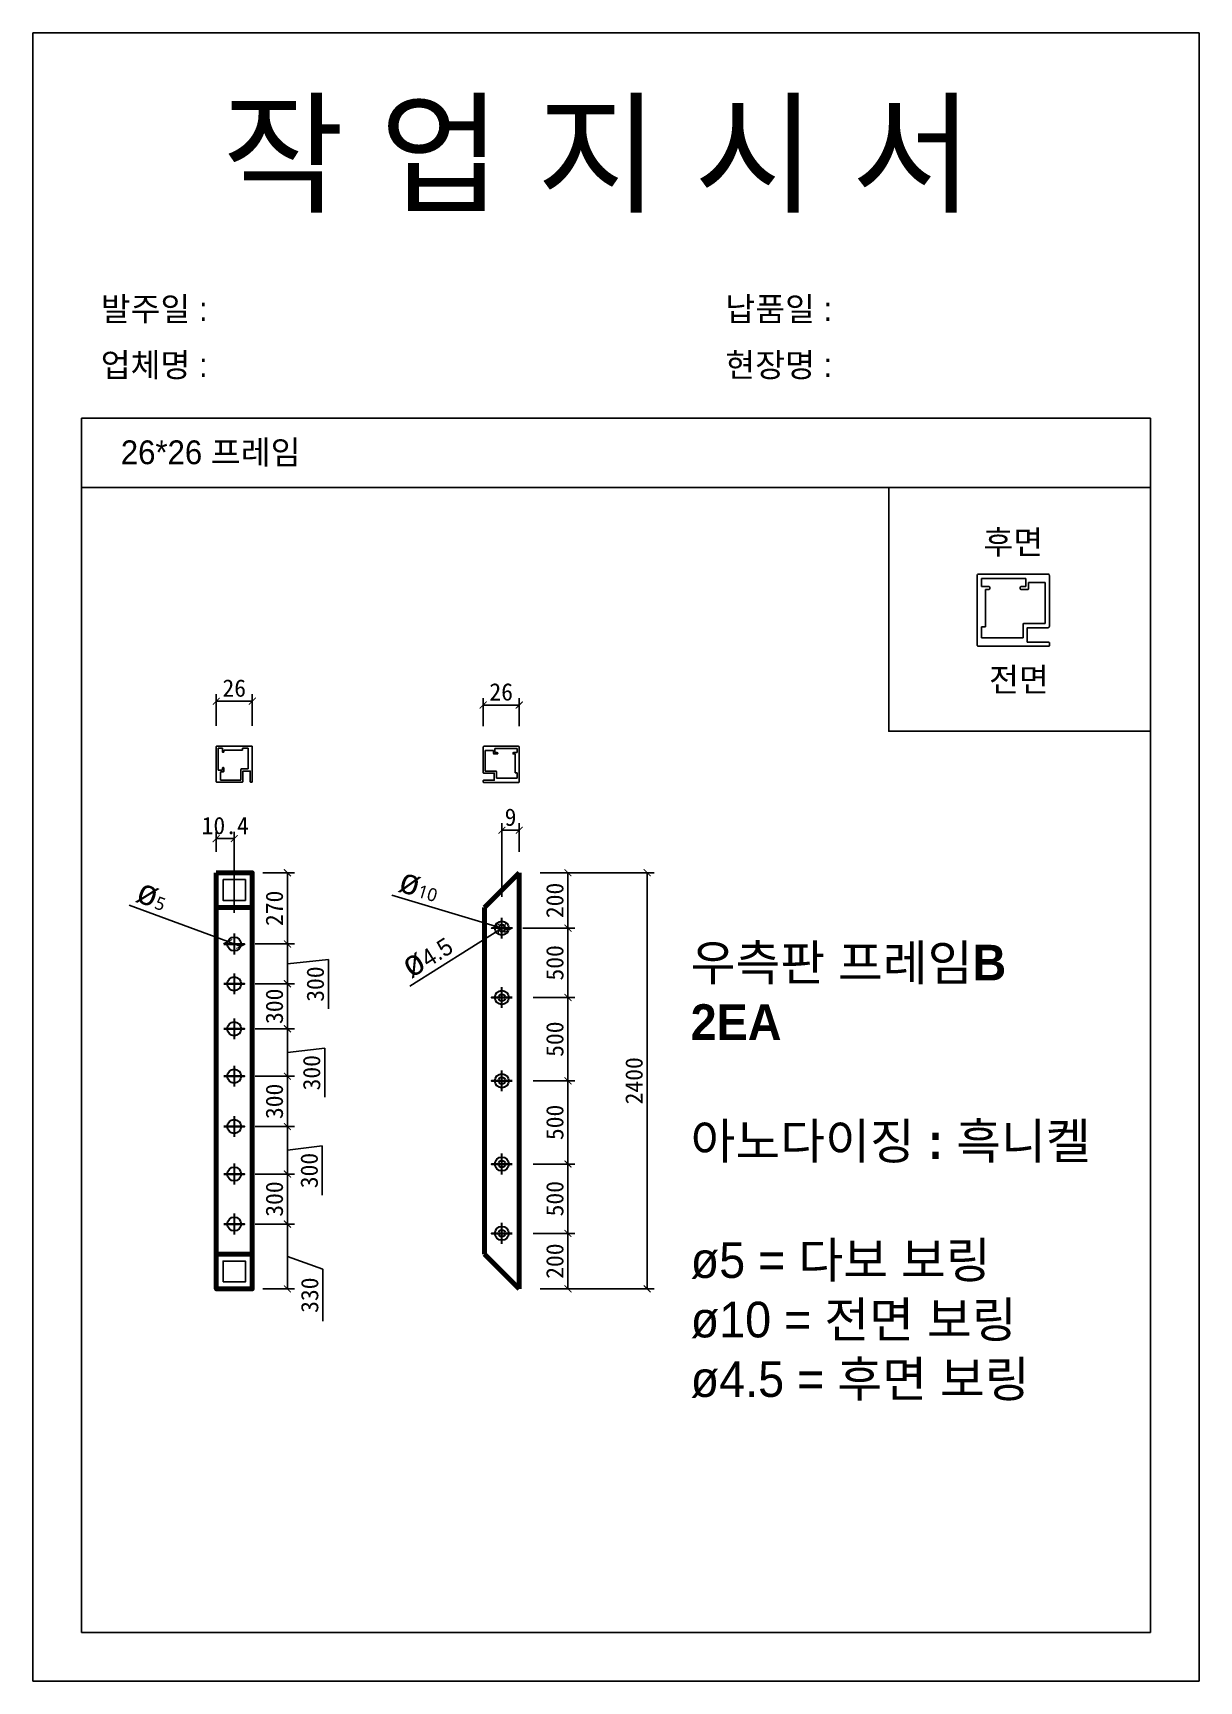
# Model space of a CAD drawing. Header units: millimetres. Extents: x -44117 to 256353, y -2095463 to 65325.
# Drawn here: x 61808 to 63488, y 21165 to 23541 of the extents above; entities that cross this region are included whole.
import ezdxf

# ---------------------------------------------------------------- set-up
doc = ezdxf.new("R2010")
doc.units = ezdxf.units.MM
doc.header["$LTSCALE"] = 10
doc.layers.add('Layer1', color=7, linetype='Continuous', lineweight=70)
doc.dimstyles.new('ISO-25', dxfattribs={"dimtxt": 2.5, "dimasz": 2.5, "dimexe": 1, "dimexo": 1, "dimtad": 1, "dimtxsty": 'Standard', "dimblk": 'ARCHTICK', "dimcen": 2.5, "dimadec": 0, "dimazin": 0, "dimtfac": 1, "dimtmove": 0, "dimatfit": 3, "dimfxl": 0, "dimarcsym": 0})

# ---------------------------------------------------------------- blocks, each defined once
blk = doc.blocks.new('_ArchTick')
at = {"color": 0, "linetype": 'ByBlock', "const_width": 0.15}
blk.add_lwpolyline([(-0.5, -0.5), (0.5, 0.5)], dxfattribs=at)
blk = doc.blocks.new('*D1637')
at = {"color": 0, "lineweight": -2}
for p, q in [((62538.7, 22330.3), (62703, 22330.3)), ((62693, 21730.3), (62693, 22330.3)), ((62538.7, 21730.3), (62703, 21730.3))]:
    blk.add_line(p, q, dxfattribs=at)
at = {"layer": 'Defpoints', "color": 0}
for p in [(62508.7, 22330.3), (62693, 22330.3), (62508.7, 21730.3)]:
    blk.add_point(p, dxfattribs=at)
at = {"color": 0, "lineweight": -2, "xscale": 10, "yscale": 10, "zscale": 10}
for p, rotation in [((62693, 22330.3), 90), ((62693, 21730.3), 270)]:
    blk.add_blockref('_ArchTick', p, dxfattribs=dict(at, rotation=rotation))
at = {"color": 0, "insert": (62674.2, 22030.3), "char_height": 25, "attachment_point": 5, "rotation": 90}
blk.add_mtext('2400', dxfattribs=at)
blk = doc.blocks.new('*D1638')
at = {"color": 0, "lineweight": -2}
for p, q in [((62483.7, 22295.3), (62483.7, 22401.5)), ((62508.7, 22391.5), (62483.7, 22391.5)), ((62508.7, 22360.3), (62508.7, 22401.5))]:
    blk.add_line(p, q, dxfattribs=at)
at = {"layer": 'Defpoints', "color": 0}
for p in [(62483.7, 22391.5), (62508.7, 22330.3), (62483.7, 22265.3)]:
    blk.add_point(p, dxfattribs=at)
at = {"color": 0, "lineweight": -2, "xscale": 10, "yscale": 10, "zscale": 10, "rotation": 180}
blk.add_blockref('_ArchTick', (62483.7, 22391.5), dxfattribs=at)
at = {"color": 0, "lineweight": -2, "xscale": 10, "yscale": 10, "zscale": 10}
blk.add_blockref('_ArchTick', (62508.7, 22391.5), dxfattribs=at)
at = {"color": 0, "insert": (62496.2, 22410.2), "char_height": 25, "attachment_point": 5}
blk.add_mtext('9', dxfattribs=at)
blk = doc.blocks.new('*D1639')
at = {"color": 0, "lineweight": -2}
for p, q in [((62325.1, 22297.7), (62474.2, 22253.2)), ((62493.3, 22247.4), (62474.2, 22253.2)), ((62493.3, 22247.4), (62493.3, 22247.4))]:
    blk.add_line(p, q, dxfattribs=at)
at = {"layer": 'Defpoints', "color": 0}
for p in [(62474.2, 22253.2), (62493.3, 22247.4)]:
    blk.add_point(p, dxfattribs=at)
at = {"color": 0, "lineweight": -2, "xscale": 10, "yscale": 10, "zscale": 10}
for p, rotation in [((62474.2, 22253.2), 343.3776146577973), ((62493.3, 22247.4), 163.3776146577973)]:
    blk.add_blockref('_ArchTick', p, dxfattribs=dict(at, rotation=rotation))
at = {"color": 0, "insert": (62365.1, 22312.8), "char_height": 25, "attachment_point": 5, "rotation": 343.3776}
blk.add_mtext('{\\fGulim|b0|i0|c129|p50;\\H1.4583x;ø\\fMalgun Gothic|b0|i0|c129|p50;\\H0.51429x;10}', dxfattribs=at)
blk = doc.blocks.new('*D1640')
at = {"color": 0, "lineweight": -2}
for p, q in [((62351, 22166.6), (62479.5, 22247.6)), ((62488, 22253), (62479.5, 22247.6)), ((62488, 22253), (62488, 22253))]:
    blk.add_line(p, q, dxfattribs=at)
at = {"layer": 'Defpoints', "color": 0}
for p in [(62479.5, 22247.6), (62488, 22253)]:
    blk.add_point(p, dxfattribs=at)
at = {"color": 0, "lineweight": -2, "xscale": 10, "yscale": 10, "zscale": 10}
for p, rotation in [((62479.5, 22247.6), 32.24256971245133), ((62488, 22253), 212.2425697124513)]:
    blk.add_blockref('_ArchTick', p, dxfattribs=dict(at, rotation=rotation))
at = {"color": 0, "insert": (62374.8, 22212.3), "char_height": 25, "attachment_point": 5, "rotation": 32.2426}
blk.add_mtext('{\\fGulim|b0|i0|c129|p50;\\H1.4583x;ø\\H0.68573x;4.5}', dxfattribs=at)
blk = doc.blocks.new('*D1635')
at = {"color": 0, "lineweight": -2}
for p, q in [((62538.7, 22330.3), (62588.9, 22330.3)), ((62578.9, 22330.3), (62578.9, 22250.3)), ((62513.7, 22250.3), (62588.9, 22250.3))]:
    blk.add_line(p, q, dxfattribs=at)
at = {"layer": 'Defpoints', "color": 0}
for p in [(62508.7, 22330.3), (62483.7, 22250.3), (62578.9, 22250.3)]:
    blk.add_point(p, dxfattribs=at)
at = {"color": 0, "lineweight": -2, "xscale": 10, "yscale": 10, "zscale": 10}
for p, rotation in [((62578.9, 22330.3), 90), ((62578.9, 22250.3), 270)]:
    blk.add_blockref('_ArchTick', p, dxfattribs=dict(at, rotation=rotation))
at = {"color": 0, "insert": (62560.1, 22290.3), "char_height": 25, "attachment_point": 5, "rotation": 90}
blk.add_mtext('200', dxfattribs=at)
blk = doc.blocks.new('*D1641')
at = {"color": 0, "lineweight": -2}
for p, q in [((62513.7, 22250.3), (62588.9, 22250.3)), ((62578.9, 22250.3), (62578.9, 22150.3)), ((62528.7, 22150.3), (62588.9, 22150.3))]:
    blk.add_line(p, q, dxfattribs=at)
at = {"layer": 'Defpoints', "color": 0}
for p in [(62483.7, 22250.3), (62498.7, 22150.3), (62578.9, 22150.3)]:
    blk.add_point(p, dxfattribs=at)
at = {"color": 0, "lineweight": -2, "xscale": 10, "yscale": 10, "zscale": 10}
for p, rotation in [((62578.9, 22250.3), 90), ((62578.9, 22150.3), 270)]:
    blk.add_blockref('_ArchTick', p, dxfattribs=dict(at, rotation=rotation))
at = {"color": 0, "insert": (62560.1, 22200.3), "char_height": 25, "attachment_point": 5, "rotation": 90}
blk.add_mtext('500', dxfattribs=at)
blk = doc.blocks.new('*D1642')
at = {"color": 0, "lineweight": -2}
for p, q in [((62528.7, 22150.3), (62588.9, 22150.3)), ((62578.9, 22150.3), (62578.9, 22030.3)), ((62528.7, 22030.3), (62588.9, 22030.3))]:
    blk.add_line(p, q, dxfattribs=at)
at = {"layer": 'Defpoints', "color": 0}
for p in [(62498.7, 22150.3), (62498.7, 22030.3), (62578.9, 22030.3)]:
    blk.add_point(p, dxfattribs=at)
at = {"color": 0, "lineweight": -2, "xscale": 10, "yscale": 10, "zscale": 10}
for p, rotation in [((62578.9, 22150.3), 90), ((62578.9, 22030.3), 270)]:
    blk.add_blockref('_ArchTick', p, dxfattribs=dict(at, rotation=rotation))
at = {"color": 0, "insert": (62560.1, 22090.3), "char_height": 25, "attachment_point": 5, "rotation": 90}
blk.add_mtext('500', dxfattribs=at)
blk = doc.blocks.new('*D1643')
at = {"color": 0, "lineweight": -2}
for p, q in [((62528.7, 22030.3), (62588.9, 22030.3)), ((62578.9, 22030.3), (62578.9, 21910.3)), ((62528.7, 21910.3), (62588.9, 21910.3))]:
    blk.add_line(p, q, dxfattribs=at)
at = {"layer": 'Defpoints', "color": 0}
for p in [(62498.7, 22030.3), (62498.7, 21910.3), (62578.9, 21910.3)]:
    blk.add_point(p, dxfattribs=at)
at = {"color": 0, "lineweight": -2, "xscale": 10, "yscale": 10, "zscale": 10}
for p, rotation in [((62578.9, 22030.3), 90), ((62578.9, 21910.3), 270)]:
    blk.add_blockref('_ArchTick', p, dxfattribs=dict(at, rotation=rotation))
at = {"color": 0, "insert": (62560.1, 21970.3), "char_height": 25, "attachment_point": 5, "rotation": 90}
blk.add_mtext('500', dxfattribs=at)
blk = doc.blocks.new('*D1644')
at = {"color": 0, "lineweight": -2}
for p, q in [((62528.7, 21910.3), (62588.9, 21910.3)), ((62578.9, 21910.3), (62578.9, 21810.3)), ((62528.7, 21810.3), (62588.9, 21810.3))]:
    blk.add_line(p, q, dxfattribs=at)
at = {"layer": 'Defpoints', "color": 0}
for p in [(62498.7, 21910.3), (62498.7, 21810.3), (62578.9, 21810.3)]:
    blk.add_point(p, dxfattribs=at)
at = {"color": 0, "lineweight": -2, "xscale": 10, "yscale": 10, "zscale": 10}
for p, rotation in [((62578.9, 21910.3), 90), ((62578.9, 21810.3), 270)]:
    blk.add_blockref('_ArchTick', p, dxfattribs=dict(at, rotation=rotation))
at = {"color": 0, "insert": (62560.1, 21860.3), "char_height": 25, "attachment_point": 5, "rotation": 90}
blk.add_mtext('500', dxfattribs=at)
blk = doc.blocks.new('*D1645')
at = {"color": 0, "lineweight": -2}
for p, q in [((62528.7, 21810.3), (62588.9, 21810.3)), ((62578.9, 21810.3), (62578.9, 21730.3)), ((62538.7, 21730.3), (62588.9, 21730.3))]:
    blk.add_line(p, q, dxfattribs=at)
at = {"layer": 'Defpoints', "color": 0}
for p in [(62498.7, 21810.3), (62508.7, 21730.3), (62578.9, 21730.3)]:
    blk.add_point(p, dxfattribs=at)
at = {"color": 0, "lineweight": -2, "xscale": 10, "yscale": 10, "zscale": 10}
for p, rotation in [((62578.9, 21810.3), 90), ((62578.9, 21730.3), 270)]:
    blk.add_blockref('_ArchTick', p, dxfattribs=dict(at, rotation=rotation))
at = {"color": 0, "insert": (62560.1, 21770.3), "char_height": 25, "attachment_point": 5, "rotation": 90}
blk.add_mtext('200', dxfattribs=at)
blk = doc.blocks.new('*D1646')
at = {"color": 0, "lineweight": -2}
for p, q in [((62456.7, 22541.5), (62456.7, 22582)), ((62508.7, 22572), (62456.7, 22572)), ((62508.7, 22541.5), (62508.7, 22582))]:
    blk.add_line(p, q, dxfattribs=at)
at = {"layer": 'Defpoints', "color": 0}
for p in [(62456.7, 22572), (62456.7, 22511.5), (62508.7, 22511.5)]:
    blk.add_point(p, dxfattribs=at)
at = {"color": 0, "lineweight": -2, "xscale": 10, "yscale": 10, "zscale": 10, "rotation": 180}
blk.add_blockref('_ArchTick', (62456.7, 22572), dxfattribs=at)
at = {"color": 0, "lineweight": -2, "xscale": 10, "yscale": 10, "zscale": 10}
blk.add_blockref('_ArchTick', (62508.7, 22572), dxfattribs=at)
at = {"color": 0, "insert": (62482.7, 22590.8), "char_height": 25, "attachment_point": 5}
blk.add_mtext('26', dxfattribs=at)
blk = doc.blocks.new('*D1647')
at = {"color": 0, "lineweight": -2}
for p, q in [((62072.1, 22541.9), (62072.1, 22587.5)), ((62124.1, 22577.5), (62072.1, 22577.5)), ((62124.1, 22541.9), (62124.1, 22587.5))]:
    blk.add_line(p, q, dxfattribs=at)
at = {"layer": 'Defpoints', "color": 0}
for p in [(62072.1, 22577.5), (62072.1, 22511.9), (62124.1, 22511.9)]:
    blk.add_point(p, dxfattribs=at)
at = {"color": 0, "lineweight": -2, "xscale": 10, "yscale": 10, "zscale": 10, "rotation": 180}
blk.add_blockref('_ArchTick', (62072.1, 22577.5), dxfattribs=at)
at = {"color": 0, "lineweight": -2, "xscale": 10, "yscale": 10, "zscale": 10}
blk.add_blockref('_ArchTick', (62124.1, 22577.5), dxfattribs=at)
at = {"color": 0, "insert": (62098.1, 22596.3), "char_height": 25, "attachment_point": 5}
blk.add_mtext('26', dxfattribs=at)
blk = doc.blocks.new('*D1648')
at = {"color": 0, "lineweight": -2}
for p, q in [((61946.8, 22283.6), (62088.7, 22231)), ((62107.5, 22224), (62088.7, 22231)), ((62107.5, 22224), (62107.5, 22224))]:
    blk.add_line(p, q, dxfattribs=at)
at = {"layer": 'Defpoints', "color": 0}
for p in [(62088.7, 22231), (62107.5, 22224)]:
    blk.add_point(p, dxfattribs=at)
at = {"color": 0, "lineweight": -2, "xscale": 10, "yscale": 10, "zscale": 10}
for p, rotation in [((62088.7, 22231), 339.6496545556891), ((62107.5, 22224), 159.6496545556891)]:
    blk.add_blockref('_ArchTick', p, dxfattribs=dict(at, rotation=rotation))
at = {"color": 0, "insert": (61980.7, 22298.7), "char_height": 25, "attachment_point": 5, "rotation": 339.6497}
blk.add_mtext('{\\fGulim|b0|i0|c129|p50;\\H1.4583x;ø\\fMalgun Gothic|b0|i0|c129|p50;\\H0.51429x;5}', dxfattribs=at)
blk = doc.blocks.new('*D1636')
at = {"color": 0, "lineweight": -2}
for p, q in [((62072.1, 22360.3), (62072.1, 22389.4)), ((62098.1, 22272.5), (62098.1, 22389.4)), ((62072.1, 22379.4), (62098.1, 22379.4))]:
    blk.add_line(p, q, dxfattribs=at)
at = {"layer": 'Defpoints', "color": 0}
for p in [(62098.1, 22379.4), (62072.1, 22330.3), (62098.1, 22242.5)]:
    blk.add_point(p, dxfattribs=at)
at = {"color": 0, "lineweight": -2, "xscale": 10, "yscale": 10, "zscale": 10, "rotation": 180}
blk.add_blockref('_ArchTick', (62072.1, 22379.4), dxfattribs=at)
at = {"color": 0, "lineweight": -2, "xscale": 10, "yscale": 10, "zscale": 10}
blk.add_blockref('_ArchTick', (62098.1, 22379.4), dxfattribs=at)
at = {"color": 0, "insert": (62085.1, 22398.1), "char_height": 25, "attachment_point": 5}
blk.add_mtext('10.4', dxfattribs=at)
blk = doc.blocks.new('*D1649')
at = {"color": 0, "lineweight": -2}
for p, q in [((62139.1, 22330.3), (62184.7, 22330.3)), ((62174.7, 22330.3), (62174.7, 22227.5)), ((62128.1, 22227.5), (62184.7, 22227.5))]:
    blk.add_line(p, q, dxfattribs=at)
at = {"layer": 'Defpoints', "color": 0}
for p in [(62124.1, 22330.3), (62113.1, 22227.5), (62174.7, 22227.5)]:
    blk.add_point(p, dxfattribs=at)
at = {"color": 0, "lineweight": -2, "xscale": 10, "yscale": 10, "zscale": 10}
for p, rotation in [((62174.7, 22330.3), 90), ((62174.7, 22227.5), 270)]:
    blk.add_blockref('_ArchTick', p, dxfattribs=dict(at, rotation=rotation))
at = {"color": 0, "insert": (62156, 22278.9), "char_height": 25, "attachment_point": 5, "rotation": 90}
blk.add_mtext('270', dxfattribs=at)
blk = doc.blocks.new('*D1650')
at = {"color": 0, "lineweight": -2}
for p, q in [((62128.1, 22227.5), (62184.7, 22227.5)), ((62174.7, 22227.5), (62174.7, 22170.2)), ((62233.8, 22205.1), (62174.7, 22198.8)), ((62233.8, 22134.2), (62233.8, 22205.1)), ((62128.1, 22170.2), (62184.7, 22170.2))]:
    blk.add_line(p, q, dxfattribs=at)
at = {"layer": 'Defpoints', "color": 0}
for p in [(62113.1, 22227.5), (62113.1, 22170.2), (62174.7, 22170.2)]:
    blk.add_point(p, dxfattribs=at)
at = {"color": 0, "lineweight": -2, "xscale": 10, "yscale": 10, "zscale": 10}
for p, rotation in [((62174.7, 22227.5), 90), ((62174.7, 22170.2), 270)]:
    blk.add_blockref('_ArchTick', p, dxfattribs=dict(at, rotation=rotation))
at = {"color": 0, "insert": (62215, 22169.7), "char_height": 25, "attachment_point": 5, "rotation": 90}
blk.add_mtext('300', dxfattribs=at)
blk = doc.blocks.new('*D1651')
at = {"color": 0, "lineweight": -2}
for p, q in [((62128.1, 22170.2), (62184.7, 22170.2)), ((62174.7, 22170.2), (62174.7, 22105.3)), ((62128.1, 22105.3), (62184.7, 22105.3))]:
    blk.add_line(p, q, dxfattribs=at)
at = {"layer": 'Defpoints', "color": 0}
for p in [(62113.1, 22170.2), (62113.1, 22105.3), (62174.7, 22105.3)]:
    blk.add_point(p, dxfattribs=at)
at = {"color": 0, "lineweight": -2, "xscale": 10, "yscale": 10, "zscale": 10}
for p, rotation in [((62174.7, 22170.2), 90), ((62174.7, 22105.3), 270)]:
    blk.add_blockref('_ArchTick', p, dxfattribs=dict(at, rotation=rotation))
at = {"color": 0, "insert": (62156, 22137.7), "char_height": 25, "attachment_point": 5, "rotation": 90}
blk.add_mtext('300', dxfattribs=at)
blk = doc.blocks.new('*D1652')
at = {"color": 0, "lineweight": -2}
for p, q in [((62128.1, 22105.3), (62184.7, 22105.3)), ((62174.7, 22105.3), (62174.7, 22036.9)), ((62228.5, 22077.3), (62174.7, 22071.1)), ((62228.5, 22006.5), (62228.5, 22077.3)), ((62128.1, 22036.9), (62184.7, 22036.9))]:
    blk.add_line(p, q, dxfattribs=at)
at = {"layer": 'Defpoints', "color": 0}
for p in [(62113.1, 22105.3), (62113.1, 22036.9), (62174.7, 22036.9)]:
    blk.add_point(p, dxfattribs=at)
at = {"color": 0, "lineweight": -2, "xscale": 10, "yscale": 10, "zscale": 10}
for p, rotation in [((62174.7, 22105.3), 90), ((62174.7, 22036.9), 270)]:
    blk.add_blockref('_ArchTick', p, dxfattribs=dict(at, rotation=rotation))
at = {"color": 0, "insert": (62209.7, 22041.9), "char_height": 25, "attachment_point": 5, "rotation": 90}
blk.add_mtext('300', dxfattribs=at)
blk = doc.blocks.new('*D1653')
at = {"color": 0, "lineweight": -2}
for p, q in [((62128.1, 22036.9), (62184.7, 22036.9)), ((62174.7, 22036.9), (62174.7, 21964.3)), ((62128.1, 21964.3), (62184.7, 21964.3))]:
    blk.add_line(p, q, dxfattribs=at)
at = {"layer": 'Defpoints', "color": 0}
for p in [(62113.1, 22036.9), (62113.1, 21964.3), (62174.7, 21964.3)]:
    blk.add_point(p, dxfattribs=at)
at = {"color": 0, "lineweight": -2, "xscale": 10, "yscale": 10, "zscale": 10}
for p, rotation in [((62174.7, 22036.9), 90), ((62174.7, 21964.3), 270)]:
    blk.add_blockref('_ArchTick', p, dxfattribs=dict(at, rotation=rotation))
at = {"color": 0, "insert": (62156, 22000.6), "char_height": 25, "attachment_point": 5, "rotation": 90}
blk.add_mtext('300', dxfattribs=at)
blk = doc.blocks.new('*D1654')
at = {"color": 0, "lineweight": -2}
for p, q in [((62128.1, 21964.3), (62184.7, 21964.3)), ((62174.7, 21964.3), (62174.7, 21895.9)), ((62224.9, 21936.3), (62174.7, 21930.1)), ((62224.9, 21865.5), (62224.9, 21936.3)), ((62128.1, 21895.9), (62184.7, 21895.9))]:
    blk.add_line(p, q, dxfattribs=at)
at = {"layer": 'Defpoints', "color": 0}
for p in [(62113.1, 21964.3), (62113.1, 21895.9), (62174.7, 21895.9)]:
    blk.add_point(p, dxfattribs=at)
at = {"color": 0, "lineweight": -2, "xscale": 10, "yscale": 10, "zscale": 10}
for p, rotation in [((62174.7, 21964.3), 90), ((62174.7, 21895.9), 270)]:
    blk.add_blockref('_ArchTick', p, dxfattribs=dict(at, rotation=rotation))
at = {"color": 0, "insert": (62206.2, 21900.9), "char_height": 25, "attachment_point": 5, "rotation": 90}
blk.add_mtext('300', dxfattribs=at)
blk = doc.blocks.new('*D1655')
at = {"color": 0, "lineweight": -2}
for p, q in [((62128.1, 21895.9), (62184.7, 21895.9)), ((62174.7, 21895.9), (62174.7, 21823.8)), ((62128.1, 21823.8), (62184.7, 21823.8))]:
    blk.add_line(p, q, dxfattribs=at)
at = {"layer": 'Defpoints', "color": 0}
for p in [(62113.1, 21895.9), (62113.1, 21823.8), (62174.7, 21823.8)]:
    blk.add_point(p, dxfattribs=at)
at = {"color": 0, "lineweight": -2, "xscale": 10, "yscale": 10, "zscale": 10}
for p, rotation in [((62174.7, 21895.9), 90), ((62174.7, 21823.8), 270)]:
    blk.add_blockref('_ArchTick', p, dxfattribs=dict(at, rotation=rotation))
at = {"color": 0, "insert": (62156, 21859.8), "char_height": 25, "attachment_point": 5, "rotation": 90}
blk.add_mtext('300', dxfattribs=at)
blk = doc.blocks.new('*D1656')
at = {"color": 0, "lineweight": -2}
for p, q in [((62128.1, 21823.8), (62184.7, 21823.8)), ((62174.7, 21823.8), (62174.7, 21730.3)), ((62225.7, 21758.7), (62174.7, 21777)), ((62225.7, 21683.7), (62225.7, 21758.7)), ((62139.1, 21730.3), (62184.7, 21730.3))]:
    blk.add_line(p, q, dxfattribs=at)
at = {"layer": 'Defpoints', "color": 0}
for p in [(62113.1, 21823.8), (62124.1, 21730.3), (62174.7, 21730.3)]:
    blk.add_point(p, dxfattribs=at)
at = {"color": 0, "lineweight": -2, "xscale": 10, "yscale": 10, "zscale": 10}
for p, rotation in [((62174.7, 21823.8), 90), ((62174.7, 21730.3), 270)]:
    blk.add_blockref('_ArchTick', p, dxfattribs=dict(at, rotation=rotation))
at = {"color": 0, "insert": (62206.9, 21721.2), "char_height": 25, "attachment_point": 5, "rotation": 90}
blk.add_mtext('330', dxfattribs=at)

msp = doc.modelspace()

# ---------------------------------------------------------------- linework, layer by layer
for p, q in [((63418.12917, 22985.75146), (61878.12917, 22985.75146)), ((63418.12917, 22885.75146), (61878.12917, 22885.75146)), ((63174.57358, 22742.6681), (63174.57358, 22754.6681)), ((63174.57358, 22754.6681), (63238.57358, 22754.6681)), ((63185.37358, 22742.6681), (63174.57358, 22742.6681)), ((63180.57358, 22738.6681), (63185.37358, 22738.6681)), ((63180.57358, 22738.6681), (63180.57358, 22684.6681)), ((63186.57358, 22739.8681), (63186.57358, 22741.4681)), ((63230.57358, 22741.4681), (63230.57358, 22739.8681)), ((63238.57358, 22742.6681), (63231.77358, 22742.6681)), ((63231.77358, 22738.6681), (63241.37358, 22738.6681)), ((63238.57358, 22754.6681), (63238.57358, 22742.6681)), ((63242.57358, 22739.8681), (63242.57358, 22748.6681)), ((63242.57358, 22748.6681), (63266.57358, 22748.6681)), ((63266.57358, 22748.6681), (63266.57358, 22689.4681)), ((63174.57358, 22668.6681), (63174.57358, 22684.6681)), ((63174.57358, 22684.6681), (63180.57358, 22684.6681)), ((63234.57358, 22668.6681), (63174.57358, 22668.6681)), ((63234.57358, 22688.2681), (63234.57358, 22683.4681)), ((63234.57358, 22683.4681), (63234.57358, 22668.6681)), ((63234.57358, 22683.4681), (63234.57358, 22683.4681)), ((63240.57358, 22689.4681), (63235.77358, 22689.4681)), ((63266.57358, 22689.4681), (63240.57358, 22689.4681)), ((62081.10991, 22509.87729), (62075.10991, 22509.87729)), ((62075.10991, 22509.87729), (62075.10991, 22477.87729)), ((62081.10991, 22504.47729), (62081.10991, 22509.87729)), ((62082.50991, 22503.87729), (62081.70991, 22503.87729)), ((62083.10991, 22506.87729), (62083.10991, 22504.47729)), ((62083.10991, 22506.87729), (62110.10991, 22506.87729)), ((62118.10991, 22509.87729), (62110.10991, 22509.87729)), ((62110.10991, 22509.87729), (62110.10991, 22506.87729)), ((62118.10991, 22479.87729), (62118.10991, 22509.87729)), ((62471.74601, 22506.47729), (62459.74601, 22506.47729)), ((62459.74601, 22506.47729), (62459.74601, 22476.87729)), ((62471.74601, 22502.07729), (62471.74601, 22506.47729)), ((62477.14601, 22501.47729), (62472.34601, 22501.47729)), ((62505.74601, 22509.47729), (62473.74601, 22509.47729)), ((62473.74601, 22509.47729), (62473.74601, 22503.47729)), ((62473.74601, 22503.47729), (62477.14601, 22503.47729)), ((62477.74601, 22502.87729), (62477.74601, 22502.07729)), ((62499.74601, 22502.07729), (62499.74601, 22502.87729)), ((62500.34601, 22503.47729), (62505.74601, 22503.47729)), ((62502.74601, 22501.47729), (62500.34601, 22501.47729)), ((62502.74601, 22501.47729), (62502.74601, 22474.47729)), ((62505.74601, 22503.47729), (62505.74601, 22509.47729)), ((62075.10991, 22477.87729), (62081.10991, 22477.87729)), ((62081.10991, 22477.87729), (62081.10991, 22481.27729)), ((62081.70991, 22481.87729), (62082.50991, 22481.87729)), ((62083.10991, 22481.27729), (62083.10991, 22476.47729)), ((62107.70991, 22476.87729), (62107.70991, 22479.27729)), ((62108.30991, 22479.87729), (62110.70991, 22479.87729)), ((62110.70991, 22479.87729), (62118.10991, 22479.87729)), ((62110.70991, 22479.87729), (62110.70991, 22479.87729)), ((62082.50991, 22475.87729), (62078.10991, 22475.87729)), ((62078.10991, 22475.87729), (62078.10991, 22463.87729)), ((62078.10991, 22463.87729), (62107.70991, 22463.87729)), ((62107.70991, 22463.87729), (62107.70991, 22476.87729)), ((62459.74601, 22476.87729), (62472.74601, 22476.87729)), ((62472.74601, 22476.87729), (62475.14601, 22476.87729)), ((62475.74601, 22476.27729), (62475.74601, 22473.87729)), ((62475.74601, 22473.87729), (62475.74601, 22466.47729)), ((62475.74601, 22473.87729), (62475.74601, 22473.87729)), ((62475.74601, 22466.47729), (62505.74601, 22466.47729)), ((62505.74601, 22474.47729), (62502.74601, 22474.47729)), ((62505.74601, 22466.47729), (62505.74601, 22474.47729))]:
    msp.add_line(p, q)
at = {"lineweight": 30}
for p, q in [((62483.74601, 22235.29417), (62483.74601, 22265.29417)), ((62098.10991, 22242.4827), (62098.10991, 22212.4827)), ((62498.74601, 22250.29417), (62468.74601, 22250.29417)), ((62098.10991, 22185.15258), (62098.10991, 22155.15258)), ((62483.74601, 22135.29417), (62483.74601, 22165.29417)), ((62098.10991, 22120.29417), (62098.10991, 22090.29417)), ((62098.10991, 22051.85978), (62098.10991, 22021.85978)), ((62483.74601, 22015.29417), (62483.74601, 22045.29417)), ((62098.10991, 21979.3119), (62098.10991, 21949.3119)), ((62098.10991, 21910.8501), (62098.10991, 21880.8501)), ((62483.74601, 21895.29417), (62483.74601, 21925.29417)), ((62098.10991, 21838.7531), (62098.10991, 21808.7531)), ((62483.74601, 21795.29417), (62483.74601, 21825.29417))]:
    msp.add_line(p, q, dxfattribs=at)
for points in [[(61808.12917, 21164.92119), (63488.12917, 21164.92119), (63488.12917, 23540.92119), (61808.12917, 23540.92119)], [(63418.12917, 22885.75146), (63041.18042, 22885.75146), (63041.18042, 22534.1445), (63418.12917, 22534.1445)], [(62082.10991, 22320.29417), (62114.10991, 22320.29417), (62114.10991, 22290.29417), (62082.10991, 22290.29417)], [(62082.10991, 21740.29417), (62114.10991, 21740.29417), (62114.10991, 21770.29417), (62082.10991, 21770.29417)]]:
    msp.add_lwpolyline(points, close=True)
msp.add_lwpolyline([(61878.12917, 22985.75146), (61878.12917, 21234.92119), (63418.12917, 21234.92119), (63418.12917, 22985.75146)])
for points in [[(63271.37358, 22662.66861, -0.4142135624), (63272.57358, 22661.46861), (63272.57358, 22657.8681, -0.4142135624), (63271.37358, 22656.6681), (63170.57358, 22656.6681, -0.4142135624), (63168.57358, 22658.6681), (63168.57358, 22758.6681, -0.4142135624), (63170.57358, 22760.6681), (63270.57358, 22760.6681, -0.4142135624), (63272.57358, 22758.6681), (63272.57358, 22685.4681, -0.4142135624), (63270.57358, 22683.4681), (63240.57358, 22683.4681), (63240.57358, 22662.6681), (63271.37358, 22662.6681)], [(62121.10965, 22461.47729, 0.4142135624), (62121.70965, 22460.87729), (62123.50991, 22460.87729, 0.4142135624), (62124.10991, 22461.47729), (62124.10991, 22511.87729, 0.4142135624), (62123.10991, 22512.87729), (62073.10991, 22512.87729, 0.4142135624), (62072.10991, 22511.87729), (62072.10991, 22461.87729, 0.4142135624), (62073.10991, 22460.87729), (62109.70991, 22460.87729, 0.4142135624), (62110.70991, 22461.87729), (62110.70991, 22476.87729), (62121.10991, 22476.87729), (62121.10991, 22461.47729)], [(62457.34601, 22463.47755, 0.4142135624), (62456.74601, 22462.87755), (62456.74601, 22461.07729, 0.4142135624), (62457.34601, 22460.47729), (62507.74601, 22460.47729, 0.4142135624), (62508.74601, 22461.47729), (62508.74601, 22511.47729, 0.4142135624), (62507.74601, 22512.47729), (62457.74601, 22512.47729, 0.4142135624), (62456.74601, 22511.47729), (62456.74601, 22474.87729, 0.4142135624), (62457.74601, 22473.87729), (62472.74601, 22473.87729), (62472.74601, 22463.47729), (62457.34601, 22463.47729)]]:
    msp.add_lwpolyline(points, format="xyb")
for points in [[(62083.10991, 22227.4827), (62113.10991, 22227.4827)], [(62083.10991, 22170.15258), (62113.10991, 22170.15258)], [(62498.74601, 22150.29417), (62468.74601, 22150.29417)], [(62083.10991, 22105.29417), (62113.10991, 22105.29417)], [(62083.10991, 22036.85978), (62113.10991, 22036.85978)], [(62498.74601, 22030.29417), (62468.74601, 22030.29417)], [(62083.10991, 21964.3119), (62113.10991, 21964.3119)], [(62498.74601, 21910.29417), (62468.74601, 21910.29417)], [(62083.10991, 21895.8501), (62113.10991, 21895.8501)], [(62083.10991, 21823.7531), (62113.10991, 21823.7531)], [(62498.74601, 21810.29417), (62468.74601, 21810.29417)]]:
    msp.add_lwpolyline(points, close=True, dxfattribs=at)
for centre, radius in [((62483.74601, 22250.29417), 10), ((62483.74601, 22250.29417), 5), ((62098.10991, 22227.4827), 10), ((62098.10991, 22170.15258), 10), ((62483.74601, 22150.29417), 10), ((62483.74601, 22150.29417), 5), ((62098.10991, 22105.29417), 10), ((62098.10991, 22036.85978), 10), ((62483.74601, 22030.29417), 10), ((62483.74601, 22030.29417), 5), ((62098.10991, 21964.3119), 10), ((62483.74601, 21910.29417), 10), ((62483.74601, 21910.29417), 5), ((62098.10991, 21895.8501), 10), ((62098.10991, 21823.7531), 10), ((62483.74601, 21810.29417), 10), ((62483.74601, 21810.29417), 5)]:
    msp.add_circle(centre, radius, dxfattribs=at)
for centre, radius, start, end in [((63185.37358, 22741.4681), 1.2, 360, 90), ((63185.37358, 22739.8681), 1.2, 270, 0), ((63231.77358, 22741.4681), 1.2, 90, 180), ((63231.77358, 22739.8681), 1.2, 180, 270), ((63241.37358, 22739.8681), 1.2, 270, 0), ((63235.77358, 22688.2681), 1.2, 90, 180), ((62081.70991, 22504.47729), 0.6, 180, 270), ((62082.50991, 22504.47729), 0.6, 270, 0), ((62472.34601, 22502.07729), 0.6, 180, 270), ((62477.14601, 22502.87729), 0.6, 360, 90), ((62477.14601, 22502.07729), 0.6, 270, 0), ((62500.34601, 22502.87729), 0.6, 90, 180), ((62500.34601, 22502.07729), 0.6, 180, 270), ((62081.70991, 22481.27729), 0.6, 90, 180), ((62082.50991, 22481.27729), 0.6, 0, 90), ((62108.30991, 22479.27729), 0.6, 90, 180), ((62082.50991, 22476.47729), 0.6, 270, 0), ((62475.14601, 22476.27729), 0.6, 360, 90)]:
    msp.add_arc(centre, radius, start, end)
at = {"layer": 'Layer1'}
for p, q in [((62508.74601, 22330.29417), (62458.74601, 22280.29417)), ((62072.10991, 22280.29417), (62124.10991, 22280.29417)), ((62072.10991, 21780.29417), (62124.10991, 21780.29417)), ((62458.74601, 21780.29417), (62508.74601, 21730.29417))]:
    msp.add_line(p, q, dxfattribs=at)
msp.add_lwpolyline([(62072.10991, 22330.29417), (62124.10991, 22330.29417), (62124.10991, 21730.29417), (62072.10991, 21730.29417)], close=True, dxfattribs=at)
for points in [[(62508.74601, 22330.29417), (62508.74601, 21730.29417)], [(62458.74601, 22280.29417), (62458.74601, 21780.29417)]]:
    msp.add_lwpolyline(points, dxfattribs=at)

# ---------------------------------------------------------------- texts
at = {"attachment_point": 1}
for s, heights, insert, char_height in [('{\\fGulim|b0|i0|c129|p50;작 업 지 시 서}', [-155.84554], (62080.93578, 23436.75868), 140), ('{\\fGulim|b0|i0|c129|p50;발주일 :}', [-38.18216], (61905.72642, 23160.03825), 34.3), ('{\\fGulim|b0|i0|c129|p50;납품일 :}', [-37.67976], (62805.7044, 23160.03825), 34.3), ('{\\fGulim|b0|i0|c129|p50;업체명 : }', [-38.2735], (61905.72642, 23079.38208), 34.3), ('{\\fGulim|b0|i0|c129|p50;현장명 : }', [-38.2735], (62805.7044, 23079.38208), 34.3), ('{\\fGulim|b0|i0|c129|p50;26*26 프레임}', [-38.22783], (61934.68901, 22953.5135), 34.3), ('{\\fGulim|b0|i0|c129|p50;후면}', [-38.18216], (63177.42567, 22824.04321), 34.3), ('{\\fGulim|b0|i0|c129|p50;전면}', [-37.08602], (63185.61953, 22625.68351), 34.3), ('{\\fGulim|b1|i0|c129|p50;우측판 프레임B\\P2EA\\P\\P아노다이징 : 흑니켈\\P\\P\\fGulim|b0|i0|c129|p50;ø5 = 다보 보링\\Pø10 = 전면 보링\\Pø4.5 = 후면 보링}', [-667.6308], (62755.67597, 22226.38), 51.45)]:
    msp.add_mtext_dynamic_manual_height_columns(s, width=3307.3198183, gutter_width=12.5, heights=heights, dxfattribs=dict(at, insert=insert, char_height=char_height))

# ---------------------------------------------------------------- dimensions: what is measured, and where the dimension line sits
for base, p1, p2, angle, text, override, picture, middle in [((62072.10991, 22577.51577), (62124.10991, 22511.87729), (62072.10991, 22511.87729), 180, '26', {"dimscale": 10, "dimasz": 1, "dimexo": 3}, '*D1647', (62098.10991, 22577.51577)), ((62456.74601, 22572.01537), (62508.74601, 22511.47729), (62456.74601, 22511.47729), 180, '26', {"dimscale": 10, "dimasz": 1, "dimexo": 3}, '*D1646', (62482.74601, 22572.01537)), ((62098.10991, 22379.384), (62072.10991, 22330.29417), (62098.10991, 22242.4827), 180, '10.4', {"dimscale": 10, "dimasz": 1, "dimexo": 3}, '*D1636', (62085.10991, 22379.384)), ((62483.74601, 22391.47806), (62508.74601, 22330.29417), (62483.74601, 22265.29417), 180, '9', {"dimscale": 10, "dimasz": 1, "dimexo": 3}, '*D1638', (62496.24601, 22391.47806)), ((62174.71692, 22227.4827), (62124.10991, 22330.29417), (62113.10991, 22227.4827), 90, '270', {"dimscale": 10, "dimasz": 1, "dimexo": 1.5}, '*D1649', (62174.71692, 22278.88844)), ((62174.71692, 22170.15258), (62113.10991, 22227.4827), (62113.10991, 22170.15258), 90, '300', {"dimscale": 10, "dimasz": 1, "dimexo": 1.5, "dimtmove": 1}, '*D1650', (62233.76772, 22198.81764)), ((62174.71692, 22105.29417), (62113.10991, 22170.15258), (62113.10991, 22105.29417), 90, '300', {"dimscale": 10, "dimasz": 1, "dimexo": 1.5, "dimtmove": 1}, '*D1651', (62174.71692, 22137.72338)), ((62174.71692, 22036.85978), (62113.10991, 22105.29417), (62113.10991, 22036.85978), 90, '300', {"dimscale": 10, "dimasz": 1, "dimexo": 1.5, "dimtmove": 1}, '*D1652', (62228.47545, 22071.07698)), ((62174.71692, 21964.3119), (62113.10991, 22036.85978), (62113.10991, 21964.3119), 90, '300', {"dimscale": 10, "dimasz": 1, "dimexo": 1.5, "dimtmove": 1}, '*D1653', (62174.71692, 22000.58584)), ((62174.71692, 21895.8501), (62113.10991, 21964.3119), (62113.10991, 21895.8501), 90, '300', {"dimscale": 10, "dimasz": 1, "dimexo": 1.5, "dimtmove": 1}, '*D1654', (62224.94454, 21930.081)), ((62174.71692, 21823.7531), (62113.10991, 21895.8501), (62113.10991, 21823.7531), 90, '300', {"dimscale": 10, "dimasz": 1, "dimexo": 1.5, "dimtmove": 1}, '*D1655', (62174.71692, 21859.8016)), ((62174.71692, 21730.29417), (62113.10991, 21823.7531), (62124.10991, 21730.29417), 90, '330', {"dimscale": 10, "dimasz": 1, "dimexo": 1.5, "dimtmove": 1}, '*D1656', (62225.65054, 21752.42509))]:
    dim = msp.add_linear_dim(base=base, p1=p1, p2=p2, angle=angle, text=text, dimstyle='ISO-25', override=override)
    dim.commit()
    dim.dimension.update_dxf_attribs({"geometry": picture, "text_midpoint": middle, "dimtype": 160})
for p1, p2, text, picture, middle in [((62493.32812, 22247.43355), (62474.1639, 22253.1548), '{\\fGulim|b0|i0|c129|p50;\\H1.4583x;ø\\fMalgun Gothic|b0|i0|c129|p50;\\H0.51429x;10}', '*D1639', (62357.696, 22287.92494)), ((62107.48575, 22224.00511), (62088.73407, 22230.9603), '{\\fGulim|b0|i0|c129|p50;\\H1.4583x;ø\\fMalgun Gothic|b0|i0|c129|p50;\\H0.51429x;5}', '*D1648', (61971.67595, 22274.37838)), ((62487.97499, 22252.9617), (62479.51702, 22247.62665), '{\\fGulim|b0|i0|c129|p50;\\H1.4583x;ø\\H0.68573x;4.5}', '*D1640', (62388.62815, 22190.29652))]:
    dim = msp.add_diameter_dim_2p(p1=p1, p2=p2, text=text, dimstyle='ISO-25', override={"dimscale": 10, "dimasz": 1, "dimexo": 3})
    dim.commit()
    dim.dimension.update_dxf_attribs({"geometry": picture, "text_midpoint": middle, "dimtype": 163})
for base, p1, p2, text, picture, middle in [((62578.89659, 22250.29417), (62508.74601, 22330.29417), (62483.74601, 22250.29417), '200', '*D1635', (62560.14659, 22290.29417)), ((62692.98352, 22330.29417), (62508.74601, 21730.29417), (62508.74601, 22330.29417), '2400', '*D1637', (62674.23352, 22030.29417)), ((62578.89659, 22150.29417), (62483.74601, 22250.29417), (62498.74601, 22150.29417), '500', '*D1641', (62560.14659, 22200.29417)), ((62578.89659, 22030.29417), (62498.74601, 22150.29417), (62498.74601, 22030.29417), '500', '*D1642', (62560.14659, 22090.29417)), ((62578.89659, 21910.29417), (62498.74601, 22030.29417), (62498.74601, 21910.29417), '500', '*D1643', (62560.14659, 21970.29417)), ((62578.89659, 21810.29417), (62498.74601, 21910.29417), (62498.74601, 21810.29417), '500', '*D1644', (62560.14659, 21860.29417)), ((62578.89659, 21730.29417), (62498.74601, 21810.29417), (62508.74601, 21730.29417), '200', '*D1645', (62560.14659, 21770.29417))]:
    dim = msp.add_linear_dim(base=base, p1=p1, p2=p2, angle=90, text=text, dimstyle='ISO-25', override={"dimscale": 10, "dimasz": 1, "dimexo": 3})
    dim.commit()
    dim.dimension.update_dxf_attribs({"geometry": picture, "text_midpoint": middle})

doc.saveas('drawing.dxf')
